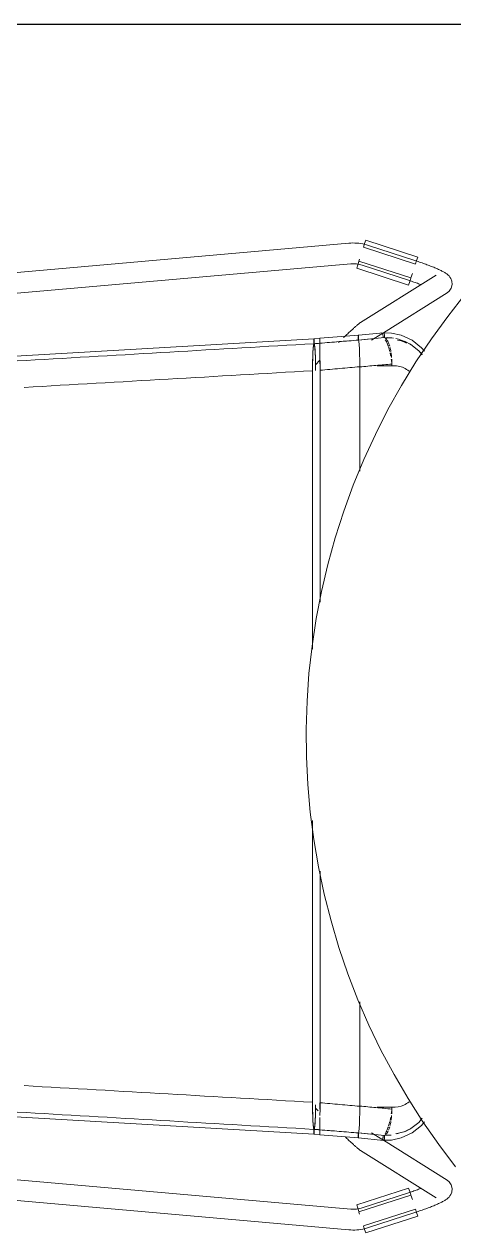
# Model space of a CAD drawing. Header units: millimetres. Extents: x 155927 to 326028, y -36033 to 97293.
# Drawn here: x 159186 to 159434, y 22558 to 23256 of the extents above; entities that cross this region are included whole.
import ezdxf

# ---------------------------------------------------------------- set-up
doc = ezdxf.new("R2010")
doc.units = ezdxf.units.MM
doc.header["$MEASUREMENT"] = 0
doc.layers.add('I-FURN', color=8, linetype='CONTINUOUS', lineweight=9)
doc.layers.add('I-WALL', color=7, linetype='CONTINUOUS', lineweight=9)

msp = doc.modelspace()

# ---------------------------------------------------------------- linework, layer by layer
at = {"layer": 'I-FURN'}
for p, q in [((159382.58, 23129.06), (159383.21, 23131.01)), ((159383.21, 23131.01), (159413.22, 23121.32)), ((159373.53, 23129.29), (158930.21, 23090.35)), ((159373.57, 23129.3), (159373.53, 23129.3)), ((159374.71, 23129.37), (159373.57, 23129.3)), ((159375.86, 23129.4), (159374.71, 23129.37)), ((159377, 23129.39), (159375.86, 23129.4)), ((159378.14, 23129.33), (159377, 23129.39)), ((159379.28, 23129.22), (159378.14, 23129.33)), ((159380.41, 23129.07), (159379.28, 23129.22)), ((159381.53, 23128.87), (159380.41, 23129.07)), ((159382.65, 23128.63), (159381.53, 23128.87)), ((159381.91, 23126.97), (159411.91, 23117.28)), ((159381.95, 23127.08), (159382.58, 23129.06)), ((159383.75, 23128.34), (159382.65, 23128.63)), ((159384.85, 23128.01), (159383.75, 23128.34)), ((159411.66, 23119.3), (159384.85, 23128.01)), ((158950.23, 23080.06), (159374.58, 23117.34)), ((159374.58, 23117.34), (159375.24, 23117.39)), ((159375.24, 23117.39), (159375.9, 23117.4)), ((159375.9, 23117.4), (159376.56, 23117.4)), ((159376.56, 23117.4), (159377.23, 23117.36)), ((159377.23, 23117.36), (159377.89, 23117.3)), ((159377.89, 23117.3), (159378.54, 23117.21)), ((159378.54, 23117.21), (159379.19, 23117.1)), ((159378.63, 23116.81), (159379.26, 23118.78)), ((159379.19, 23117.1), (159379.84, 23116.96)), ((159409.31, 23109.21), (159379.3, 23118.9)), ((159379.33, 23118.99), (159379.71, 23120.16)), ((159379.84, 23116.96), (159380.48, 23116.79)), ((159412.12, 23119.15), (159411.66, 23119.3)), ((159412.59, 23119.37), (159411.95, 23117.39)), ((159412.86, 23118.9), (159412.12, 23119.15)), ((159413.22, 23121.32), (159412.59, 23119.37)), ((159413.6, 23118.66), (159412.86, 23118.9)), ((159414.33, 23118.41), (159413.6, 23118.66)), ((159415.06, 23118.16), (159414.33, 23118.41)), ((159415.78, 23117.9), (159415.06, 23118.16)), ((159416.5, 23117.65), (159415.78, 23117.9)), ((159417.2, 23117.4), (159416.5, 23117.65)), ((159417.9, 23117.14), (159417.2, 23117.4)), ((159418.59, 23116.89), (159417.9, 23117.14)), ((159419.27, 23116.63), (159418.59, 23116.89)), ((159378, 23114.85), (159378.63, 23116.81)), ((159378, 23114.85), (159408, 23105.16)), ((159423.82, 23110.81), (159380.23, 23083.5)), ((159380.48, 23116.79), (159381.12, 23116.6)), ((159381.12, 23116.6), (159381.14, 23116.6)), ((159381.14, 23116.6), (159407.96, 23107.88)), ((159409.34, 23109.3), (159410.14, 23111.78)), ((159419.93, 23116.38), (159419.27, 23116.63)), ((159420.59, 23116.12), (159419.93, 23116.38)), ((159421.23, 23115.87), (159420.59, 23116.12)), ((159421.85, 23115.62), (159421.23, 23115.87)), ((159422.46, 23115.37), (159421.85, 23115.62)), ((159423.06, 23115.13), (159422.46, 23115.37)), ((159423.64, 23114.88), (159423.06, 23115.13)), ((159424.2, 23114.64), (159423.64, 23114.88)), ((159424.74, 23114.4), (159424.2, 23114.64)), ((159425.27, 23114.16), (159424.74, 23114.4)), ((159425.78, 23113.93), (159425.27, 23114.16)), ((159426.27, 23113.69), (159425.78, 23113.93)), ((159426.75, 23113.46), (159426.27, 23113.69)), ((159427.2, 23113.23), (159426.75, 23113.46)), ((159427.64, 23113), (159427.2, 23113.23)), ((159428.07, 23112.77), (159427.64, 23113)), ((159428.48, 23112.54), (159428.07, 23112.77)), ((159428.88, 23112.31), (159428.48, 23112.54)), ((159429.27, 23112.07), (159428.88, 23112.31)), ((159429.66, 23111.81), (159429.27, 23112.07)), ((159430.05, 23111.53), (159429.66, 23111.81)), ((159430.45, 23111.22), (159430.05, 23111.53)), ((159430.88, 23110.85), (159430.45, 23111.22)), ((159431.34, 23110.39), (159430.88, 23110.85)), ((159431.86, 23109.76), (159431.34, 23110.39)), ((159408.29, 23107.78), (159407.96, 23107.88)), ((159408.63, 23107.12), (159408, 23105.16)), ((159408.98, 23107.55), (159408.29, 23107.78)), ((159409.27, 23109.09), (159408.63, 23107.12)), ((159409.67, 23107.32), (159408.98, 23107.55)), ((159410.35, 23107.09), (159409.67, 23107.32)), ((159411.03, 23106.85), (159410.35, 23107.09)), ((159411.7, 23106.62), (159411.03, 23106.85)), ((159412.37, 23106.38), (159411.7, 23106.62)), ((159413.03, 23106.15), (159412.37, 23106.38)), ((159413.67, 23105.91), (159413.03, 23106.15)), ((159414.31, 23105.68), (159413.67, 23105.91)), ((159414.93, 23105.44), (159414.31, 23105.68)), ((159431.31, 23101.53), (159432.53, 23103.26)), ((159432.43, 23108.85), (159431.86, 23109.76)), ((159432.95, 23107.46), (159432.43, 23108.85)), ((159432.53, 23103.26), (159433.12, 23105.49)), ((159433.12, 23105.49), (159432.95, 23107.46)), ((159393.42, 23077.6), (159430.19, 23100.64)), ((159431.31, 23101.53), (159430.19, 23100.64)), ((159440.52, 23099.6), (159430.58, 23087.07)), ((159378.51, 23082.18), (159378.25, 23081.97)), ((159378.75, 23082.39), (159378.51, 23082.18)), ((159378.98, 23082.58), (159378.75, 23082.39)), ((159379.2, 23082.76), (159378.98, 23082.58)), ((159379.42, 23082.93), (159379.2, 23082.76)), ((159379.65, 23083.1), (159379.42, 23082.93)), ((159379.91, 23083.29), (159379.65, 23083.1)), ((159380.23, 23083.5), (159379.91, 23083.29)), ((159430.58, 23087.07), (159421.14, 23074.15)), ((159356.76, 23074.42), (159378.97, 23076.25)), ((159370.98, 23075.33), (159370.49, 23074.88)), ((159371.46, 23075.78), (159370.98, 23075.33)), ((159371.93, 23076.22), (159371.46, 23075.78)), ((159372.39, 23076.65), (159371.93, 23076.22)), ((159372.84, 23077.08), (159372.39, 23076.65)), ((159373.29, 23077.49), (159372.84, 23077.08)), ((159373.72, 23077.89), (159373.29, 23077.49)), ((159374.15, 23078.29), (159373.72, 23077.89)), ((159374.56, 23078.67), (159374.15, 23078.29)), ((159374.96, 23079.03), (159374.56, 23078.67)), ((159375.35, 23079.39), (159374.96, 23079.03)), ((159375.73, 23079.73), (159375.35, 23079.39)), ((159376.09, 23080.06), (159375.73, 23079.73)), ((159376.45, 23080.38), (159376.09, 23080.06)), ((159376.78, 23080.68), (159376.45, 23080.38)), ((159377.1, 23080.97), (159376.78, 23080.68)), ((159377.41, 23081.24), (159377.1, 23080.97)), ((159377.71, 23081.5), (159377.41, 23081.24)), ((159377.99, 23081.74), (159377.71, 23081.5)), ((159378.25, 23081.97), (159377.99, 23081.74)), ((159378.88, 23075.33), (159378.87, 23074.87)), ((159378.87, 23074.87), (159378.88, 23075.32)), ((159378.92, 23076), (159378.89, 23075.71)), ((159378.89, 23075.7), (159378.92, 23076)), ((159378.94, 23076.19), (159378.92, 23076)), ((159378.92, 23076), (159378.94, 23076.18)), ((159378.97, 23076.25), (159378.94, 23076.19)), ((159378.94, 23076.18), (159378.97, 23076.25)), ((159378.97, 23076.25), (159393.46, 23077.67)), ((159378.97, 23076.25), (159378.99, 23076.18)), ((159378.99, 23076.18), (159378.97, 23076.25)), ((159379.02, 23075.99), (159378.99, 23076.18)), ((159379.04, 23075.7), (159379.02, 23075.99)), ((159379.02, 23075.99), (159379.04, 23075.69)), ((159379.05, 23075.31), (159379.04, 23075.7)), ((159379.04, 23075.69), (159379.05, 23075.31)), ((159379.06, 23074.86), (159379.05, 23075.31)), ((159379.05, 23075.31), (159379.06, 23074.86)), ((159386.6, 23073.33), (159393.05, 23077.37)), ((159398.02, 23077.46), (159392.56, 23077.55)), ((159403.67, 23076.25), (159398.02, 23077.46)), ((159409.99, 23073.35), (159403.67, 23076.25)), ((159021.5, 23054.86), (159353.41, 23074.15)), ((159352.9, 23068.68), (159352.74, 23066.17)), ((159353.1, 23070.43), (159352.9, 23068.68)), ((159353.31, 23071.31), (159353.1, 23070.43)), ((159353.31, 23073.22), (159353.3, 23072.77)), ((159353.3, 23072.77), (159353.3, 23072.28)), ((159353.3, 23072.28), (159353.3, 23071.78)), ((159353.3, 23071.78), (159353.31, 23071.31)), ((159353.33, 23073.6), (159353.31, 23073.22)), ((159353.35, 23073.9), (159353.33, 23073.6)), ((159353.38, 23074.08), (159353.35, 23073.9)), ((159353.41, 23074.15), (159353.38, 23074.08)), ((159356.76, 23074.42), (159353.41, 23074.15)), ((159353.43, 23074.08), (159353.41, 23074.15)), ((159353.46, 23073.89), (159353.43, 23074.08)), ((159353.48, 23073.6), (159353.46, 23073.89)), ((159353.5, 23073.21), (159353.48, 23073.6)), ((159353.51, 23072.76), (159353.5, 23073.21)), ((159353.52, 23072.27), (159353.51, 23072.76)), ((159353.51, 23071.78), (159353.52, 23072.27)), ((159353.51, 23071.31), (159353.51, 23071.78)), ((159353.72, 23070.41), (159353.51, 23071.31)), ((159353.91, 23068.65), (159353.72, 23070.41)), ((159354.07, 23066.16), (159353.91, 23068.65)), ((159356.72, 23066.43), (159356.73, 23068.93)), ((159356.73, 23068.93), (159356.72, 23066.43)), ((159356.73, 23068.93), (159356.74, 23070.68)), ((159356.74, 23070.68), (159356.73, 23068.93)), ((159356.76, 23074.35), (159356.76, 23074.42)), ((159356.76, 23074.42), (159356.77, 23074.35)), ((159356.77, 23074.36), (159356.76, 23074.42)), ((159356.76, 23074.42), (159356.76, 23074.36)), ((159356.76, 23074.36), (159356.76, 23074.17)), ((159356.76, 23074.16), (159356.76, 23074.35)), ((159356.76, 23074.17), (159356.76, 23073.87)), ((159356.76, 23073.87), (159356.76, 23074.16)), ((159356.76, 23073.49), (159356.76, 23073.87)), ((159356.76, 23073.87), (159356.76, 23073.49)), ((159356.76, 23073.03), (159356.76, 23073.49)), ((159356.76, 23073.49), (159356.76, 23073.04)), ((159356.76, 23073.04), (159356.76, 23072.55)), ((159356.76, 23072.54), (159356.76, 23073.03)), ((159356.76, 23072.55), (159356.76, 23072.05)), ((159356.76, 23072.05), (159356.76, 23072.54)), ((159356.76, 23071.58), (159356.76, 23072.05)), ((159356.76, 23072.05), (159356.76, 23071.58)), ((159356.77, 23074.17), (159356.77, 23074.36)), ((159356.77, 23074.35), (159356.77, 23074.17)), ((159356.77, 23074.17), (159356.77, 23073.87)), ((159356.77, 23073.88), (159356.77, 23074.17)), ((159356.77, 23073.5), (159356.77, 23073.88)), ((159356.77, 23073.87), (159356.77, 23073.49)), ((159356.77, 23073.04), (159356.77, 23073.5)), ((159356.77, 23073.49), (159356.77, 23073.04)), ((159356.77, 23073.04), (159356.77, 23072.55)), ((159356.77, 23072.55), (159356.77, 23073.04)), ((159356.77, 23072.55), (159356.77, 23072.05)), ((159356.77, 23072.06), (159356.77, 23072.55)), ((159356.77, 23071.59), (159356.77, 23072.06)), ((159356.77, 23072.05), (159356.77, 23071.58)), ((159356.79, 23070.7), (159356.77, 23071.59)), ((159356.77, 23071.58), (159356.79, 23070.7)), ((159356.79, 23070.7), (159356.8, 23068.95)), ((159356.8, 23068.95), (159356.79, 23070.7)), ((159356.8, 23068.95), (159356.81, 23066.45)), ((159356.81, 23066.45), (159356.8, 23068.95)), ((159368.01, 23072.52), (159367.5, 23072.04)), ((159378.87, 23074.87), (159378.86, 23074.38)), ((159378.86, 23074.38), (159378.87, 23074.87)), ((159378.86, 23074.38), (159378.86, 23073.89)), ((159378.86, 23073.88), (159378.86, 23074.38)), ((159378.86, 23073.89), (159378.87, 23073.41)), ((159378.87, 23073.41), (159378.86, 23073.88)), ((159379.07, 23074.37), (159379.06, 23074.86)), ((159379.06, 23074.86), (159379.07, 23074.36)), ((159379.06, 23073.4), (159379.07, 23073.87)), ((159379.07, 23073.87), (159379.06, 23073.4)), ((159379.25, 23072.51), (159379.06, 23073.4)), ((159379.06, 23073.4), (159379.25, 23072.51)), ((159379.07, 23073.87), (159379.07, 23074.37)), ((159379.07, 23074.36), (159379.07, 23073.87)), ((159379.43, 23070.77), (159379.25, 23072.51)), ((159379.25, 23072.51), (159379.43, 23070.79)), ((159379.43, 23070.78), (159379.58, 23068.34)), ((159379.58, 23068.3), (159379.43, 23070.77)), ((159379.58, 23068.3), (159379.69, 23065.26)), ((159379.7, 23065.2), (159379.58, 23068.3)), ((159409.28, 23070.77), (159405.59, 23072.68)), ((159413.85, 23067.28), (159409.28, 23070.77)), ((159415.52, 23069.01), (159409.99, 23073.35)), ((159421.14, 23074.15), (159412.23, 23060.86)), ((159417.15, 23066.97), (159415.52, 23069.01)), ((159352.62, 23063.04), (159352.54, 23059.48)), ((159352.74, 23066.17), (159352.62, 23063.04)), ((159354.19, 23063.04), (159354.07, 23066.16)), ((159356.82, 23061.76), (159354.15, 23059.18)), ((159354.27, 23059.49), (159354.19, 23063.04)), ((159356.7, 23059.75), (159356.71, 23063.31)), ((159356.71, 23063.31), (159356.7, 23059.75)), ((159356.82, 23063.32), (159356.81, 23066.45)), ((159356.81, 23066.44), (159356.82, 23063.32)), ((159356.83, 23059.75), (159356.82, 23063.32)), ((159356.82, 23063.31), (159356.83, 23059.75)), ((159379.7, 23065.2), (159379.77, 23061.76)), ((159379.77, 23061.76), (159379.7, 23065.2)), ((159379.77, 23061.67), (159379.8, 23058.02)), ((159379.8, 23057.9), (159379.77, 23061.66)), ((159415.8, 23064.94), (159413.85, 23067.28)), ((159352.54, 23059.48), (159352.51, 23055.7)), ((159352.51, 23055.7), (159352.51, 22895.12)), ((159352.51, 22895.12), (159352.51, 23055.7)), ((159354.3, 23055.81), (159354.27, 23059.49)), ((159356.83, 23059.75), (159356.83, 23055.96)), ((159356.83, 23055.96), (159356.83, 23059.75)), ((159356.83, 23055.96), (159356.83, 22922.22)), ((159356.83, 22922.22), (159356.83, 23055.96)), ((159379.8, 22997.79), (159379.8, 23057.9)), ((159379.8, 23057.9), (159379.8, 22997.79)), ((159399.59, 23058.61), (159389.84, 23058.61)), ((159398.35, 23059.6), (159398.35, 23058.55)), ((159412.23, 23060.86), (159403.85, 23047.23)), ((159403.85, 23047.23), (159396.03, 23033.28)), ((159396.03, 23033.28), (159388.78, 23019.02)), ((159388.78, 23019.02), (159382.09, 23004.48)), ((159382.09, 23004.48), (159376, 22989.69)), ((159376, 22989.69), (159370.5, 22974.66)), ((159370.5, 22974.66), (159365.61, 22959.43)), ((159365.61, 22959.43), (159361.33, 22944.01)), ((159361.33, 22944.01), (159357.67, 22928.44)), ((159357.67, 22928.44), (159354.64, 22912.73)), ((159354.64, 22912.73), (159352.23, 22896.91)), ((159352.23, 22896.91), (159350.46, 22881.01)), ((159350.46, 22881.01), (159349.33, 22865.05)), ((159349.33, 22865.05), (159348.84, 22849.06)), ((159348.84, 22849.06), (159348.99, 22833.06)), ((159348.99, 22833.06), (159349.77, 22817.08)), ((159349.77, 22817.08), (159351.2, 22801.15)), ((159351.2, 22801.15), (159353.26, 22785.28)), ((159352.51, 22796.39), (159352.51, 22633.79)), ((159352.51, 22633.79), (159352.51, 22796.39)), ((159353.26, 22785.28), (159355.95, 22769.51)), ((159355.95, 22769.51), (159359.28, 22753.86)), ((159356.83, 22767.17), (159356.83, 22633.53)), ((159356.83, 22633.53), (159356.83, 22767.17)), ((159359.28, 22753.86), (159363.22, 22738.36)), ((159363.22, 22738.36), (159367.79, 22723.02)), ((159367.79, 22723.02), (159372.96, 22707.88)), ((159372.96, 22707.88), (159378.73, 22692.96)), ((159378.73, 22692.96), (159385.1, 22678.29)), ((159379.8, 22631.59), (159379.8, 22691.7)), ((159379.8, 22691.7), (159379.8, 22631.59)), ((159385.1, 22678.29), (159392.04, 22663.87)), ((159392.04, 22663.87), (159399.56, 22649.75)), ((159399.56, 22649.75), (159407.64, 22635.94)), ((159407.64, 22635.94), (159416.26, 22622.46)), ((159021.5, 22634.63), (159353.41, 22615.34)), ((159352.51, 22633.79), (159352.54, 22630.01)), ((159352.54, 22630.01), (159352.62, 22626.44)), ((159354.15, 22630.3), (159355.68, 22628.83)), ((159354.19, 22626.45), (159354.27, 22630)), ((159354.27, 22630), (159354.3, 22632.25)), ((159356.7, 22629.74), (159356.7, 22633.52)), ((159356.7, 22633.52), (159356.7, 22629.74)), ((159356.83, 22629.74), (159356.82, 22626.18)), ((159356.82, 22626.17), (159356.83, 22629.74)), ((159356.83, 22633.53), (159356.83, 22629.74)), ((159356.83, 22629.74), (159356.83, 22633.53)), ((159379.77, 22627.82), (159379.8, 22631.59)), ((159379.8, 22631.47), (159379.77, 22627.82)), ((159389.84, 22630.88), (159399.59, 22630.88)), ((159398.35, 22630.93), (159398.35, 22629.89)), ((159352.62, 22626.44), (159352.74, 22623.31)), ((159352.74, 22623.31), (159352.9, 22620.81)), ((159353.91, 22620.83), (159354.07, 22623.33)), ((159354.07, 22623.33), (159354.19, 22626.45)), ((159356.72, 22623.06), (159356.71, 22625.03)), ((159356.71, 22625.03), (159356.72, 22623.05)), ((159356.73, 22620.56), (159356.72, 22623.06)), ((159356.72, 22623.05), (159356.73, 22620.55)), ((159356.81, 22623.04), (159356.8, 22620.54)), ((159356.8, 22620.54), (159356.81, 22623.04)), ((159356.82, 22625.03), (159356.81, 22623.04)), ((159356.81, 22623.04), (159356.82, 22625.03)), ((159379.58, 22621.19), (159379.7, 22624.29)), ((159379.69, 22624.22), (159379.58, 22621.19)), ((159379.77, 22627.73), (159379.69, 22624.22)), ((159379.7, 22624.29), (159379.77, 22627.73)), ((159413.85, 22622.21), (159409.28, 22618.71)), ((159415.81, 22624.56), (159413.85, 22622.21)), ((159417.16, 22622.53), (159415.52, 22620.48)), ((159416.26, 22622.46), (159425.42, 22609.34)), ((159352.9, 22620.81), (159353.1, 22619.06)), ((159353.1, 22619.06), (159353.31, 22618.17)), ((159353.31, 22618.17), (159353.3, 22617.7)), ((159353.3, 22617.7), (159353.3, 22617.21)), ((159353.3, 22617.21), (159353.3, 22616.72)), ((159353.3, 22616.72), (159353.31, 22616.27)), ((159353.31, 22616.27), (159353.33, 22615.88)), ((159353.33, 22615.88), (159353.35, 22615.59)), ((159353.35, 22615.59), (159353.38, 22615.4)), ((159353.38, 22615.4), (159353.41, 22615.34)), ((159353.41, 22615.34), (159353.43, 22615.41)), ((159356.76, 22615.07), (159353.41, 22615.33)), ((159353.43, 22615.41), (159353.46, 22615.6)), ((159353.46, 22615.6), (159353.48, 22615.89)), ((159353.48, 22615.89), (159353.5, 22616.27)), ((159353.5, 22616.27), (159353.51, 22616.73)), ((159353.51, 22618.18), (159353.72, 22619.08)), ((159353.51, 22617.71), (159353.51, 22618.18)), ((159353.52, 22617.22), (159353.51, 22617.71)), ((159353.51, 22616.73), (159353.52, 22617.22)), ((159353.72, 22619.08), (159353.91, 22620.83)), ((159356.74, 22618.81), (159356.73, 22620.56)), ((159356.73, 22620.55), (159356.74, 22618.8)), ((159356.76, 22617.44), (159356.76, 22617.91)), ((159356.76, 22617.91), (159356.76, 22617.44)), ((159356.76, 22616.94), (159356.76, 22617.44)), ((159356.76, 22617.44), (159356.76, 22616.94)), ((159356.76, 22616.45), (159356.76, 22616.94)), ((159356.76, 22616.94), (159356.76, 22616.45)), ((159356.76, 22616), (159356.76, 22616.45)), ((159356.76, 22616.45), (159356.76, 22616)), ((159356.76, 22615.62), (159356.76, 22616)), ((159356.76, 22616), (159356.76, 22615.61)), ((159356.77, 22615.13), (159356.76, 22615.07)), ((159356.76, 22615.07), (159356.76, 22615.13)), ((159356.76, 22615.13), (159356.76, 22615.06)), ((159356.76, 22615.06), (159356.77, 22615.13)), ((159356.76, 22615.06), (159378.97, 22613.24)), ((159356.79, 22618.79), (159356.77, 22617.9)), ((159356.77, 22617.9), (159356.79, 22618.79)), ((159356.77, 22617.9), (159356.77, 22617.43)), ((159356.77, 22617.43), (159356.77, 22617.9)), ((159356.77, 22617.43), (159356.77, 22616.94)), ((159356.77, 22616.93), (159356.77, 22617.43)), ((159356.77, 22616.94), (159356.77, 22616.45)), ((159356.77, 22616.44), (159356.77, 22616.93)), ((159356.77, 22616.45), (159356.77, 22616)), ((159356.77, 22615.99), (159356.77, 22616.44)), ((159356.77, 22616), (159356.77, 22615.61)), ((159356.77, 22615.61), (159356.77, 22615.99)), ((159356.77, 22615.61), (159356.77, 22615.32)), ((159356.77, 22615.32), (159356.77, 22615.61)), ((159356.79, 22618.79), (159356.8, 22620.54)), ((159356.8, 22620.53), (159356.79, 22618.79)), ((159378.86, 22615.6), (159378.87, 22616.08)), ((159378.87, 22616.07), (159378.86, 22615.6)), ((159378.87, 22614.62), (159378.86, 22615.11)), ((159378.86, 22615.1), (159378.87, 22614.61)), ((159379.06, 22616.09), (159379.25, 22616.98)), ((159379.25, 22616.97), (159379.06, 22616.09)), ((159379.07, 22615.61), (159379.06, 22616.09)), ((159379.06, 22616.09), (159379.07, 22615.62)), ((159379.06, 22614.63), (159379.07, 22615.12)), ((159379.07, 22615.12), (159379.06, 22614.63)), ((159379.07, 22615.62), (159379.07, 22615.12)), ((159379.07, 22615.12), (159379.07, 22615.61)), ((159379.25, 22616.98), (159379.43, 22618.71)), ((159379.43, 22618.69), (159379.25, 22616.98)), ((159379.43, 22618.71), (159379.58, 22621.19)), ((159379.58, 22621.15), (159379.43, 22618.71)), ((159393.05, 22612.12), (159386.6, 22616.16)), ((159409.99, 22616.14), (159403.67, 22613.24)), ((159409.28, 22618.71), (159405.59, 22616.8)), ((159415.52, 22620.48), (159409.99, 22616.14)), ((159374.58, 22572.15), (158950.08, 22609.44)), ((159371.93, 22613.27), (159371.46, 22613.71)), ((159372.39, 22612.83), (159371.93, 22613.27)), ((159372.84, 22612.41), (159372.39, 22612.83)), ((159373.29, 22612), (159372.84, 22612.41)), ((159373.72, 22611.59), (159373.29, 22612)), ((159374.15, 22611.2), (159373.72, 22611.59)), ((159374.56, 22610.82), (159374.15, 22611.2)), ((159374.96, 22610.45), (159374.56, 22610.82)), ((159375.35, 22610.1), (159374.96, 22610.45)), ((159375.73, 22609.75), (159375.35, 22610.1)), ((159376.09, 22609.43), (159375.73, 22609.75)), ((159376.45, 22609.11), (159376.09, 22609.43)), ((159376.78, 22608.81), (159376.45, 22609.11)), ((159377.1, 22608.52), (159376.78, 22608.81)), ((159377.41, 22608.25), (159377.1, 22608.52)), ((159377.71, 22607.99), (159377.41, 22608.25)), ((159377.99, 22607.75), (159377.71, 22607.99)), ((159378.88, 22614.16), (159378.87, 22614.62)), ((159378.87, 22614.61), (159378.88, 22614.16)), ((159378.88, 22614.16), (159378.89, 22613.78)), ((159378.89, 22613.78), (159378.88, 22614.16)), ((159378.89, 22613.78), (159378.92, 22613.49)), ((159378.92, 22613.49), (159378.89, 22613.78)), ((159378.92, 22613.49), (159378.94, 22613.3)), ((159378.94, 22613.3), (159378.92, 22613.49)), ((159378.94, 22613.3), (159378.97, 22613.24)), ((159378.97, 22613.24), (159378.94, 22613.3)), ((159378.99, 22613.31), (159378.97, 22613.24)), ((159378.97, 22613.24), (159378.99, 22613.3)), ((159378.97, 22613.24), (159393.46, 22611.81)), ((159378.99, 22613.3), (159379.02, 22613.49)), ((159379.02, 22613.49), (159379.04, 22613.79)), ((159379.04, 22613.79), (159379.02, 22613.5)), ((159379.05, 22614.18), (159379.04, 22613.79)), ((159379.04, 22613.79), (159379.05, 22614.17)), ((159379.05, 22614.17), (159379.06, 22614.63)), ((159379.06, 22614.63), (159379.05, 22614.18)), ((159398.02, 22612.02), (159392.56, 22611.94)), ((159430.19, 22588.85), (159393.42, 22611.88)), ((159403.67, 22613.24), (159398.02, 22612.02)), ((159425.42, 22609.34), (159435.09, 22596.6)), ((159378.25, 22607.52), (159377.99, 22607.75)), ((159378.51, 22607.3), (159378.25, 22607.52)), ((159378.75, 22607.1), (159378.51, 22607.3)), ((159378.98, 22606.91), (159378.75, 22607.1)), ((159379.2, 22606.73), (159378.98, 22606.91)), ((159379.42, 22606.56), (159379.2, 22606.73)), ((159379.65, 22606.39), (159379.42, 22606.56)), ((159379.91, 22606.2), (159379.65, 22606.39)), ((159380.23, 22605.99), (159379.91, 22606.2)), ((159380.23, 22605.99), (159423.82, 22578.68)), ((158930.21, 22599.14), (159373.53, 22560.19)), ((159431.31, 22587.96), (159430.19, 22588.85)), ((159431.31, 22587.96), (159432.53, 22586.22)), ((159408, 22584.32), (159378, 22574.63)), ((159379.3, 22570.59), (159409.31, 22580.28)), ((159407.96, 22581.6), (159381.14, 22572.89)), ((159408.29, 22581.71), (159407.96, 22581.6)), ((159408, 22584.32), (159408.63, 22582.37)), ((159408.98, 22581.94), (159408.29, 22581.71)), ((159408.63, 22582.37), (159409.27, 22580.4)), ((159409.67, 22582.17), (159408.98, 22581.94)), ((159410.14, 22577.7), (159409.34, 22580.18)), ((159410.35, 22582.4), (159409.67, 22582.17)), ((159411.03, 22582.64), (159410.35, 22582.4)), ((159411.7, 22582.87), (159411.03, 22582.64)), ((159412.37, 22583.11), (159411.7, 22582.87)), ((159413.03, 22583.34), (159412.37, 22583.11)), ((159413.67, 22583.58), (159413.03, 22583.34)), ((159414.31, 22583.81), (159413.67, 22583.58)), ((159414.93, 22584.05), (159414.31, 22583.81)), ((159432.43, 22580.64), (159431.86, 22579.73)), ((159432.95, 22582.02), (159432.43, 22580.64)), ((159432.53, 22586.22), (159433.12, 22584)), ((159433.12, 22584), (159432.95, 22582.02)), ((159378.63, 22572.68), (159378, 22574.63)), ((159420.59, 22573.36), (159419.93, 22573.11)), ((159421.23, 22573.62), (159420.59, 22573.36)), ((159421.85, 22573.87), (159421.23, 22573.62)), ((159422.46, 22574.11), (159421.85, 22573.87)), ((159423.06, 22574.36), (159422.46, 22574.11)), ((159423.64, 22574.61), (159423.06, 22574.36)), ((159424.2, 22574.85), (159423.64, 22574.61)), ((159424.74, 22575.09), (159424.2, 22574.85)), ((159425.27, 22575.33), (159424.74, 22575.09)), ((159425.78, 22575.56), (159425.27, 22575.33)), ((159426.27, 22575.8), (159425.78, 22575.56)), ((159426.75, 22576.03), (159426.27, 22575.8)), ((159427.2, 22576.26), (159426.75, 22576.03)), ((159427.64, 22576.48), (159427.2, 22576.26)), ((159428.07, 22576.71), (159427.64, 22576.48)), ((159428.48, 22576.94), (159428.07, 22576.71)), ((159428.88, 22577.18), (159428.48, 22576.94)), ((159429.27, 22577.42), (159428.88, 22577.18)), ((159429.66, 22577.68), (159429.27, 22577.42)), ((159430.05, 22577.96), (159429.66, 22577.68)), ((159430.45, 22578.27), (159430.05, 22577.96)), ((159430.88, 22578.64), (159430.45, 22578.27)), ((159431.34, 22579.1), (159430.88, 22578.64)), ((159431.86, 22579.73), (159431.34, 22579.1)), ((159374.61, 22572.14), (159374.58, 22572.15)), ((159375.27, 22572.1), (159374.61, 22572.14)), ((159375.93, 22572.08), (159375.27, 22572.1)), ((159376.59, 22572.09), (159375.93, 22572.08)), ((159377.26, 22572.13), (159376.59, 22572.09)), ((159377.91, 22572.19), (159377.26, 22572.13)), ((159378.57, 22572.28), (159377.91, 22572.19)), ((159379.22, 22572.39), (159378.57, 22572.28)), ((159379.26, 22570.71), (159378.63, 22572.68)), ((159379.87, 22572.53), (159379.22, 22572.39)), ((159379.71, 22569.33), (159379.33, 22570.49)), ((159380.51, 22572.7), (159379.87, 22572.53)), ((159381.14, 22572.89), (159380.51, 22572.7)), ((159411.91, 22572.21), (159381.91, 22562.52)), ((159413.22, 22568.17), (159383.21, 22558.48)), ((159384.85, 22561.48), (159411.66, 22570.19)), ((159412.12, 22570.34), (159411.66, 22570.19)), ((159411.95, 22572.09), (159412.59, 22570.12)), ((159412.86, 22570.58), (159412.12, 22570.34)), ((159412.59, 22570.12), (159413.22, 22568.17)), ((159413.6, 22570.83), (159412.86, 22570.58)), ((159414.33, 22571.08), (159413.6, 22570.83)), ((159415.06, 22571.33), (159414.33, 22571.08)), ((159415.78, 22571.58), (159415.06, 22571.33)), ((159416.5, 22571.84), (159415.78, 22571.58)), ((159417.2, 22572.09), (159416.5, 22571.84)), ((159417.9, 22572.35), (159417.2, 22572.09)), ((159418.59, 22572.6), (159417.9, 22572.35)), ((159419.27, 22572.86), (159418.59, 22572.6)), ((159419.93, 22573.11), (159419.27, 22572.86)), ((159373.53, 22560.19), (159374.67, 22560.12)), ((159374.67, 22560.12), (159375.81, 22560.08)), ((159375.81, 22560.08), (159376.95, 22560.1)), ((159376.95, 22560.1), (159378.09, 22560.16)), ((159378.09, 22560.16), (159379.23, 22560.26)), ((159379.23, 22560.26), (159380.36, 22560.41)), ((159380.36, 22560.41), (159381.49, 22560.61)), ((159381.49, 22560.61), (159382.6, 22560.85)), ((159382.58, 22560.43), (159381.95, 22562.4)), ((159383.21, 22558.48), (159382.58, 22560.43)), ((159382.6, 22560.85), (159383.71, 22561.14)), ((159383.71, 22561.14), (159384.8, 22561.46)), ((159384.8, 22561.46), (159384.85, 22561.48))]:
    msp.add_line(p, q, dxfattribs=at)
for points, knots in [([(159393.28, 23074.74), (159393.29, 23074.96), (159393.29, 23075.44), (159393.2, 23076.2), (159393.05, 23076.86), (159392.87, 23077.3), (159392.76, 23077.45), (159392.71, 23077.49)], [-1, -1, -1, -1, -0.90625, -0.8125, -0.71875, -0.625, -0.5625, -0.5625, -0.5625, -0.5625]), ([(159393.61, 23077.62), (159393.63, 23077.61), (159393.68, 23077.56), (159393.75, 23077.46), (159393.85, 23077.26), (159393.95, 23076.94), (159394.03, 23076.55), (159394.06, 23076.19), (159394.08, 23075.82), (159394.07, 23075.37), (159394.04, 23075.01), (159394.01, 23074.84)], [0.5555556, 0.5555556, 0.5555556, 0.5555556, 0.5833333, 0.6180556, 0.6527778, 0.7222222, 0.7916667, 0.8263889, 0.8611111, 0.9305556, 1, 1, 1, 1]), ([(159352.51, 23055.7), (159352.51, 23056.97), (159352.53, 23059.52), (159352.61, 23063.12), (159352.73, 23066.29), (159352.95, 23069.65), (159353.16, 23071.04), (159353.31, 23071.32)], [-1, -1, -1, -1, -0.833333, -0.666667, -0.5, -0.333333, 0, 0, 0, 0]), ([(159353.31, 23071.32), (159353.3, 23071.54), (159353.29, 23072.03), (159353.3, 23072.66), (159353.31, 23073.12), (159353.32, 23073.54), (159353.35, 23073.99), (159353.39, 23074.15), (159353.41, 23074.15)], [-1, -1, -1, -1, -0.90625, -0.8125, -0.765625, -0.71875, -0.625, -0.501507, -0.501507, -0.501507, -0.501507]), ([(159353.41, 23074.15), (159353.43, 23074.15), (159353.45, 23074.01), (159353.48, 23073.62), (159353.5, 23073.23), (159353.51, 23072.77), (159353.52, 23072.28), (159353.52, 23071.77), (159353.51, 23071.46), (159353.51, 23071.31)], [-0.5, -0.5, -0.5, -0.5, -0.375, -0.3125, -0.25, -0.1875, -0.125, -0.0625, 0, 0, 0, 0]), ([(159353.51, 23071.31), (159353.65, 23071.02), (159353.86, 23069.62), (159354.08, 23066.27), (159354.2, 23063.12), (159354.28, 23059.56), (159354.3, 23057.05), (159354.3, 23055.81)], [-1, -1, -1, -1, -0.6666667, -0.5, -0.3333333, -0.1666667, -0.003964, -0.003964, -0.003964, -0.003964]), ([(159372.76, 23072.91), (159371.12, 23072.77), (159365.79, 23072.33), (159360.45, 23071.88), (159356.76, 23071.58)], [0.2766114, 0.2766114, 0.2766114, 0.2766114, 0.5, 1, 1, 1, 1]), ([(159394.01, 23074.84), (159394.41, 23074.69), (159395.15, 23074.13), (159395.85, 23073), (159396.17, 23072.32)], [0, 0, 0, 0, 0.1666667, 0.3309695, 0.3309695, 0.3309695, 0.3309695]), ([(159406.68, 23071.68), (159406.31, 23071.88), (159404.68, 23072.74), (159402.94, 23073.18), (159401.56, 23073.41)], [0.6361121, 0.6361121, 0.6361121, 0.6361121, 0.6666667, 0.7702374, 0.7702374, 0.7702374, 0.7702374]), ([(159398.35, 23058.55), (159400.73, 23058.77), (159404.34, 23058.14), (159407.33, 23056.21), (159408.24, 23055.44)], [0, 0, 0, 0, 0.3333333, 0.5, 0.5, 0.5, 0.5]), ([(159353.31, 22618.17), (159353.16, 22618.45), (159352.95, 22619.84), (159352.73, 22623.2), (159352.61, 22626.36), (159352.53, 22629.97), (159352.51, 22632.52), (159352.51, 22633.79)], [-1, -1, -1, -1, -0.666667, -0.5, -0.333333, -0.166667, 0, 0, 0, 0]), ([(159354.3, 22632.25), (159354.28, 22630.23), (159354.23, 22627), (159354.08, 22623.21), (159353.86, 22619.86), (159353.65, 22618.47), (159353.51, 22618.18)], [-0.9335619, -0.9335619, -0.9335619, -0.9335619, -0.6666667, -0.5, -0.3333333, 0, 0, 0, 0]), ([(159408.24, 22634.04), (159407.33, 22633.28), (159404.34, 22631.35), (159400.73, 22630.72), (159398.35, 22630.93)], [0.5, 0.5, 0.5, 0.5, 0.6666667, 1, 1, 1, 1]), ([(159353.41, 22615.33), (159353.39, 22615.34), (159353.36, 22615.47), (159353.33, 22615.87), (159353.31, 22616.25), (159353.3, 22616.71), (159353.29, 22617.2), (159353.3, 22617.71), (159353.3, 22618.02), (159353.31, 22618.17)], [-0.498493, -0.498493, -0.498493, -0.498493, -0.375, -0.3125, -0.25, -0.1875, -0.125, -0.0625, 0, 0, 0, 0]), ([(159409.26, 22618.72), (159408.43, 22618.21), (159405.71, 22616.62), (159402.73, 22616.03), (159400.62, 22615.74)], [-0.4024189, -0.4024189, -0.4024189, -0.4024189, -0.3333333, -0.1789981, -0.1789981, -0.1789981, -0.1789981]), ([(159394.01, 22614.65), (159394.03, 22614.51), (159394.07, 22614.22), (159394.08, 22613.8), (159394.07, 22613.43), (159394.05, 22613.13), (159394.01, 22612.86), (159393.96, 22612.61), (159393.9, 22612.39), (159393.84, 22612.19), (159393.74, 22612), (159393.65, 22611.9), (159393.61, 22611.86)], [0, 0, 0, 0, 0.0555556, 0.1111111, 0.1666667, 0.1944444, 0.2222222, 0.2777778, 0.3055556, 0.3333333, 0.3888889, 0.4444444, 0.4444444, 0.4444444, 0.4444444])]:
    msp.add_open_spline(points, degree=3, knots=knots, dxfattribs=at)
for points in [[(159353.31, 23071.31), (159297.9, 23068.09), (159187.14, 23061.65), (159076.54, 23055.21), (159021.31, 23051.99)], [(159353.31, 23071.32), (159353.88, 23071.36), (159355.04, 23071.45), (159356.19, 23071.54), (159356.77, 23071.58)], [(159353.51, 23071.31), (159354.05, 23071.35), (159355.13, 23071.44), (159356.22, 23071.53), (159356.76, 23071.58)], [(159379.06, 23073.4), (159375.35, 23073.1), (159367.93, 23072.49), (159360.49, 23071.89), (159356.77, 23071.59)], [(159379.06, 23073.4), (159381.58, 23073.64), (159386.62, 23074.12), (159391.57, 23074.6), (159394.01, 23074.84)], [(159379.06, 23073.43), (159381.37, 23073.66), (159383.68, 23073.89), (159385.96, 23074.12)], [(159395.33, 23072.25), (159395.01, 23072.89), (159394.69, 23073.29), (159394.37, 23073.62)], [(159397.53, 23074.61), (159396.64, 23074.72), (159395.74, 23074.74), (159394.84, 23074.73)], [(159396.29, 23069.83), (159396.02, 23070.64), (159395.74, 23071.45), (159395.44, 23072.01)], [(159395.55, 23074.8), (159396.81, 23074.79), (159398.07, 23074.69), (159399.31, 23074.51)], [(159396.18, 23072.29), (159396.51, 23071.59), (159396.81, 23070.78), (159397.07, 23069.85)], [(159397.13, 23066.79), (159396.92, 23067.71), (159396.69, 23068.65), (159396.44, 23069.5)], [(159397.25, 23069.19), (159397.44, 23068.44), (159397.6, 23067.64), (159397.75, 23066.8)], [(159400.59, 23074.26), (159402.71, 23073.82), (159404.79, 23073.14), (159406.73, 23072.17)], [(159407.74, 23071.65), (159408.33, 23071.33), (159408.9, 23070.99), (159409.46, 23070.62)], [(159397.67, 23064.12), (159397.55, 23064.81), (159397.42, 23065.46), (159397.28, 23066.13)], [(159397.88, 23065.96), (159398, 23065.1), (159398.12, 23064.23), (159398.18, 23063.32)], [(159398.11, 23061.02), (159398.06, 23061.49), (159398, 23061.96), (159397.93, 23062.43)], [(159398.25, 23062.38), (159398.31, 23061.47), (159398.34, 23060.55), (159398.35, 23059.6)], [(159414.68, 23066.34), (159415.08, 23065.91), (159415.47, 23065.46), (159415.85, 23065)], [(159186.02, 23046.11), (159241.48, 23049.3), (159296.99, 23052.5), (159352.51, 23055.7)], [(159356.83, 23055.96), (159360.66, 23056.3), (159364.49, 23056.65), (159368.32, 23056.99)], [(159368.32, 23056.99), (159372.15, 23057.33), (159375.97, 23057.68), (159379.8, 23058.02)], [(159379.8, 23057.9), (159382.93, 23058.21), (159389.18, 23058.8), (159395.32, 23059.34), (159398.35, 23059.6)], [(159398.35, 23058.55), (159398.85, 23058.6), (159399.36, 23058.62), (159399.87, 23058.61)], [(159352.51, 22633.79), (159296.99, 22636.99), (159241.46, 22640.18), (159186.02, 22643.38)], [(159353.31, 22618.17), (159297.9, 22621.39), (159187.14, 22627.83), (159076.54, 22634.27), (159021.31, 22637.49)], [(159368.32, 22632.5), (159364.49, 22632.84), (159360.66, 22633.18), (159356.83, 22633.53)], [(159379.8, 22631.47), (159375.97, 22631.81), (159372.15, 22632.15), (159368.32, 22632.5)], [(159379.8, 22631.59), (159382.93, 22631.28), (159389.18, 22630.69), (159395.32, 22630.15), (159398.35, 22629.89)], [(159398.35, 22629.89), (159398.34, 22628.93), (159398.31, 22628), (159398.25, 22627.09)], [(159399.87, 22630.88), (159399.36, 22630.87), (159398.85, 22630.89), (159398.35, 22630.93)], [(159396.43, 22620.1), (159396.68, 22620.91), (159396.91, 22621.78), (159397.13, 22622.7)], [(159397.75, 22622.68), (159397.6, 22621.84), (159397.44, 22621.03), (159397.25, 22620.3)], [(159397.28, 22623.36), (159397.4, 22623.91), (159397.52, 22624.47), (159397.62, 22625.04)], [(159398.18, 22626.17), (159398.11, 22625.27), (159398, 22624.38), (159397.88, 22623.53)], [(159397.93, 22627.05), (159398, 22627.52), (159398.05, 22628), (159398.1, 22628.48)], [(159353.31, 22618.17), (159353.88, 22618.13), (159355.04, 22618.04), (159356.19, 22617.95), (159356.77, 22617.9)], [(159353.51, 22618.18), (159353.52, 22617.59), (159353.52, 22616.08), (159353.44, 22615.34), (159353.41, 22615.33)], [(159353.51, 22618.18), (159354.05, 22618.14), (159355.13, 22618.05), (159356.22, 22617.96), (159356.76, 22617.91)], [(159379.06, 22616.09), (159375.35, 22616.39), (159367.93, 22617), (159360.49, 22617.6), (159356.77, 22617.9)], [(159364.31, 22617.28), (159363.9, 22617.32), (159363.49, 22617.35), (159363.08, 22617.38)], [(159378.87, 22616.08), (159375.23, 22616.38), (159371.58, 22616.68), (159367.92, 22616.98)], [(159378.87, 22616.07), (159381.25, 22615.84), (159383.61, 22615.6), (159385.96, 22615.37)], [(159379.06, 22616.09), (159381.58, 22615.85), (159386.62, 22615.37), (159391.57, 22614.89), (159394.01, 22614.65)], [(159396.18, 22617.2), (159395.86, 22616.5), (159395.16, 22615.36), (159394.41, 22614.8), (159394.01, 22614.65)], [(159394.37, 22615.66), (159394.69, 22616.07), (159395.02, 22616.59), (159395.33, 22617.23)], [(159395.44, 22617.48), (159395.74, 22618.11), (159396.01, 22618.86), (159396.28, 22619.68)], [(159397.07, 22619.63), (159396.86, 22618.9), (159396.63, 22618.26), (159396.38, 22617.67)], [(159401.26, 22615.62), (159401.99, 22615.82), (159402.7, 22616.05), (159403.41, 22616.32)], [(159392.71, 22612), (159392.76, 22612.04), (159392.85, 22612.16), (159392.98, 22612.46), (159393.1, 22612.84), (159393.19, 22613.3), (159393.26, 22613.79), (159393.29, 22614.29), (159393.29, 22614.6), (159393.28, 22614.75)], [(159394.84, 22614.69), (159395.5, 22614.7), (159396.14, 22614.74), (159396.79, 22614.8)], [(159398.01, 22614.83), (159397.19, 22614.74), (159396.37, 22614.73), (159395.54, 22614.74)]]:
    msp.add_open_spline(points, degree=3, dxfattribs=at)
at = {"layer": 'I-WALL', "lineweight": 30}
msp.add_line((156862.83, 23255.61), (161148.83, 23255.61), dxfattribs=at)

doc.saveas('drawing.dxf')
